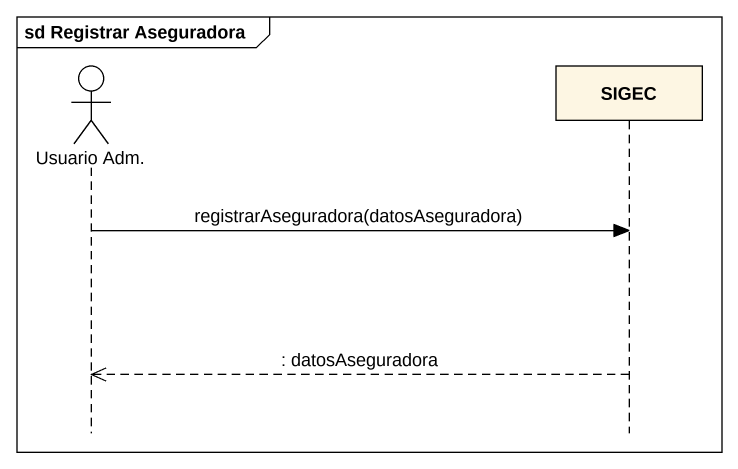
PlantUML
@startuml
mainframe sd Registrar Aseguradora
hide footbox
actor "Usuario Adm." as Usuario_Adm
participant SIGEC

Usuario_Adm -> SIGEC : registrarAseguradora(datosAseguradora)
SIGEC -->> Usuario_Adm : : datosAseguradora
@enduml
